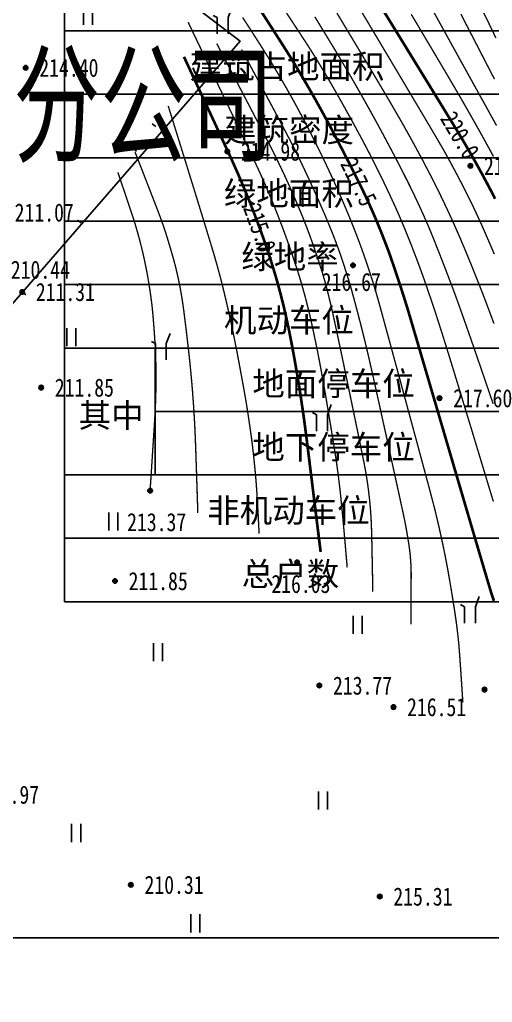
# Model space of a CAD drawing. Extents: x 36524600 to 36525730, y 2746759 to 2747713.
# Drawn here: x 36525066.5 to 36525092.6, y 2747242.1 to 2747296.3 of the extents above; entities that cross this region are included whole.
import ezdxf
from ezdxf.enums import TextEntityAlignment as Align

# ---------------------------------------------------------------- set-up
doc = ezdxf.new("R2010")
doc.units = 0
doc.header["$LTSCALE"] = 1000
doc.header["$MEASUREMENT"] = 0
for name, color, linetype in [('DGX', 251, 'Continuous'), ('DMTZ', 3, 'Continuous'), ('GCD', 252, 'Continuous'), ('JMD', 6, 'Continuous'), ('PP-DX-PT', 251, 'Continuous'), ('PUB_TAB', 7, 'Continuous'), ('ZBTZ', 3, 'Continuous')]:
    doc.layers.add(name, color=color, linetype=linetype)
doc.styles.add('HZ', font='rs.shx', dxfattribs={"width": 0.8, "bigfont": 'hztxt.shx'})
doc.styles.add('正等线体', font='宋体.shx', dxfattribs={"bigfont": '@@gbcbig.shx'})
doc.styles.add('黑体', font='simhei.ttf')
doc.linetypes.add('10421', pattern='A,2,[150,AAA.SHX,S=0.5,R=0,X=0,Y=0.5],1e-11', length=2)
doc.linetypes.add('10422', pattern='A,0.75,[150,AAA.SHX,S=0.5,R=0,X=0,Y=0.5],1.5,[177,AAA.SHX,S=1,R=0,X=0,Y=0.4],0.75', length=3)
doc.linetypes.add('444', pattern='A,4.5,[145,AAA.SHX,S=1,R=0,X=0,Y=1],4.5,-0.5,[146,AAA.SHX,S=1,R=0,X=0,Y=0],-0.5', length=10)

# ---------------------------------------------------------------- blocks, each defined once
blk = doc.blocks.new('gc121')
at = {"color": 253}
for p, q in [((-0.5, -1), (-0.5, 1)), ((0.5, -1), (0.5, 1))]:
    blk.add_line(p, q, dxfattribs=at)
blk = doc.blocks.new('gc200')
h = blk.add_hatch(color=256)
edge = h.paths.add_edge_path()
edge.add_arc((0, 0), 0.25, 0, 360)
blk.add_circle((0, 0), 0.25)
blk = doc.blocks.new('gc246')
at = {"flags": 128}
for points in [[(1.22, 3.35), (0.81, 2.22), (0.81, 0.42)], [(-0.39, 0.42), (-0.39, 2.22), (-0.83, 2.47)]]:
    blk.add_lwpolyline(points, dxfattribs=at)
blk = doc.blocks.new('dxt')
at = {"color": 253, "elevation": 205.975}
blk.add_lwpolyline([(36524871.752, 2747471.477), (36525147.251, 2747471.477), (36525147.251, 2747245.683), (36524871.752, 2747245.683)], close=True, dxfattribs=at)
at = {"color": 253, "linetype": 'Continuous', "flags": 128}
blk.add_lwpolyline([(36525002.018, 2747307.949), (36525033.24, 2747329.792), (36525078.693, 2747295.155), (36525042.419, 2747253.343), (36525001.509, 2747284.853), (36525002.018, 2747307.949)], close=True, dxfattribs=at)
at = {"layer": 'DGX', "color": 253, "linetype": 'Continuous', "flags": 128}
for points, const_width in [([(36525090.986, 2747258.673), (36525090.942, 2747259.337), (36525090.903, 2747259.928), (36525090.868, 2747260.446), (36525090.837, 2747260.891), (36525090.811, 2747261.263), (36525090.788, 2747261.562), (36525090.77, 2747261.788), (36525090.757, 2747261.941), (36525090.745, 2747262.057), (36525090.733, 2747262.174), (36525090.72, 2747262.29), (36525090.707, 2747262.406), (36525090.694, 2747262.522), (36525090.68, 2747262.639), (36525090.666, 2747262.755), (36525090.652, 2747262.871), (36525090.636, 2747262.993), (36525090.618, 2747263.129), (36525090.597, 2747263.278), (36525090.573, 2747263.439), (36525090.547, 2747263.614), (36525090.519, 2747263.802), (36525090.488, 2747264.002), (36525090.454, 2747264.216), (36525090.419, 2747264.433), (36525090.385, 2747264.644), (36525090.352, 2747264.847), (36525090.319, 2747265.044), (36525090.287, 2747265.235), (36525090.256, 2747265.419), (36525090.225, 2747265.596), (36525090.195, 2747265.767), (36525090.165, 2747265.934), (36525090.134, 2747266.101), (36525090.103, 2747266.268), (36525090.072, 2747266.435), (36525090.039, 2747266.602), (36525090.007, 2747266.769), (36525089.973, 2747266.936), (36525089.94, 2747267.102), (36525089.905, 2747267.269), (36525089.871, 2747267.435), (36525089.835, 2747267.601), (36525089.799, 2747267.767), (36525089.763, 2747267.933), (36525089.726, 2747268.099), (36525089.689, 2747268.265), (36525089.651, 2747268.431), (36525089.612, 2747268.596), (36525089.573, 2747268.762), (36525089.534, 2747268.927), (36525089.494, 2747269.092), (36525089.453, 2747269.257), (36525089.412, 2747269.422), (36525089.37, 2747269.587), (36525089.328, 2747269.751), (36525089.267, 2747269.984), (36525089.17, 2747270.352), (36525089.035, 2747270.855), (36525088.863, 2747271.493), (36525088.654, 2747272.267), (36525088.409, 2747273.177), (36525088.126, 2747274.222), (36525087.807, 2747275.402), (36525087.487, 2747276.582), (36525087.203, 2747277.626), (36525086.957, 2747278.533), (36525086.746, 2747279.305), (36525086.573, 2747279.941), (36525086.436, 2747280.44), (36525086.335, 2747280.803), (36525086.271, 2747281.031), (36525086.225, 2747281.19), (36525086.178, 2747281.349), (36525086.13, 2747281.507), (36525086.082, 2747281.666), (36525086.034, 2747281.824), (36525085.984, 2747281.982), (36525085.935, 2747282.14), (36525085.884, 2747282.298), (36525085.833, 2747282.456), (36525085.781, 2747282.613), (36525085.729, 2747282.77), (36525085.676, 2747282.927), (36525085.622, 2747283.084), (36525085.568, 2747283.24), (36525085.513, 2747283.397), (36525085.457, 2747283.553), (36525085.401, 2747283.709), (36525085.344, 2747283.864), (36525085.287, 2747284.02), (36525085.229, 2747284.175), (36525085.17, 2747284.33), (36525085.111, 2747284.484), (36525085.051, 2747284.639), (36525084.991, 2747284.793), (36525084.93, 2747284.947), (36525084.868, 2747285.101), (36525084.806, 2747285.255), (36525084.744, 2747285.408), (36525084.681, 2747285.561), (36525084.617, 2747285.715), (36525084.553, 2747285.867), (36525084.489, 2747286.02), (36525084.423, 2747286.173), (36525084.358, 2747286.325), (36525084.292, 2747286.477), (36525084.226, 2747286.629), (36525084.159, 2747286.781), (36525084.092, 2747286.933), (36525084.025, 2747287.084), (36525083.957, 2747287.235), (36525083.889, 2747287.386), (36525083.82, 2747287.537), (36525083.751, 2747287.688), (36525083.682, 2747287.839), (36525083.612, 2747287.989), (36525083.542, 2747288.139), (36525083.471, 2747288.289), (36525083.4, 2747288.439), (36525083.329, 2747288.589), (36525083.257, 2747288.738), (36525083.185, 2747288.887), (36525083.112, 2747289.037), (36525083.039, 2747289.185), (36525082.966, 2747289.334), (36525082.892, 2747289.483), (36525082.818, 2747289.631), (36525082.743, 2747289.78), (36525082.666, 2747289.93), (36525082.589, 2747290.083), (36525082.51, 2747290.236), (36525082.43, 2747290.392), (36525082.348, 2747290.549), (36525082.266, 2747290.707), (36525082.181, 2747290.867), (36525082.097, 2747291.027), (36525082.015, 2747291.182), (36525081.933, 2747291.335), (36525081.853, 2747291.484), (36525081.774, 2747291.629), (36525081.697, 2747291.771), (36525081.621, 2747291.91), (36525081.546, 2747292.045), (36525081.471, 2747292.178), (36525081.396, 2747292.311), (36525081.321, 2747292.444), (36525081.246, 2747292.577), (36525081.17, 2747292.709), (36525081.094, 2747292.842), (36525081.017, 2747292.974), (36525080.94, 2747293.106), (36525080.863, 2747293.237), (36525080.786, 2747293.369), (36525080.708, 2747293.5), (36525080.629, 2747293.631), (36525080.551, 2747293.762), (36525080.472, 2747293.893), (36525080.392, 2747294.023), (36525080.312, 2747294.153), (36525080.227, 2747294.291), (36525080.131, 2747294.445), (36525080.025, 2747294.615), (36525079.907, 2747294.8), (36525079.779, 2747295.002), (36525079.641, 2747295.219), (36525079.491, 2747295.452), (36525079.331, 2747295.701), (36525079.166, 2747295.958), (36525078.999, 2747296.214), (36525078.832, 2747296.47)], 0.075), ([(36525079.721, 2747297.017), (36525080.146, 2747296.358), (36525080.502, 2747295.803), (36525080.79, 2747295.355), (36525081.008, 2747295.013), (36525081.158, 2747294.776), (36525081.274, 2747294.592), (36525081.389, 2747294.408), (36525081.503, 2747294.223), (36525081.616, 2747294.038), (36525081.729, 2747293.852), (36525081.842, 2747293.667), (36525081.953, 2747293.48), (36525082.065, 2747293.294), (36525082.175, 2747293.107), (36525082.285, 2747292.92), (36525082.395, 2747292.732), (36525082.504, 2747292.544), (36525082.612, 2747292.356), (36525082.72, 2747292.168), (36525082.827, 2747291.979), (36525082.933, 2747291.789), (36525083.039, 2747291.6), (36525083.144, 2747291.41), (36525083.249, 2747291.22), (36525083.353, 2747291.029), (36525083.457, 2747290.838), (36525083.559, 2747290.647), (36525083.662, 2747290.455), (36525083.763, 2747290.264), (36525083.866, 2747290.069), (36525083.971, 2747289.869), (36525084.077, 2747289.665), (36525084.186, 2747289.455), (36525084.298, 2747289.241), (36525084.411, 2747289.021), (36525084.526, 2747288.796), (36525084.644, 2747288.567), (36525084.76, 2747288.339), (36525084.871, 2747288.121), (36525084.977, 2747287.913), (36525085.077, 2747287.714), (36525085.172, 2747287.524), (36525085.261, 2747287.344), (36525085.345, 2747287.174), (36525085.424, 2747287.013), (36525085.499, 2747286.857), (36525085.574, 2747286.7), (36525085.648, 2747286.543), (36525085.722, 2747286.385), (36525085.794, 2747286.227), (36525085.866, 2747286.069), (36525085.937, 2747285.91), (36525086.007, 2747285.751), (36525086.076, 2747285.592), (36525086.145, 2747285.432), (36525086.212, 2747285.272), (36525086.279, 2747285.112), (36525086.346, 2747284.951), (36525086.411, 2747284.79), (36525086.476, 2747284.629), (36525086.54, 2747284.468), (36525086.602, 2747284.311), (36525086.659, 2747284.164), (36525086.712, 2747284.027), (36525086.761, 2747283.901), (36525086.805, 2747283.784), (36525086.845, 2747283.677), (36525086.881, 2747283.581), (36525086.913, 2747283.494), (36525086.945, 2747283.405), (36525086.982, 2747283.302), (36525087.023, 2747283.184), (36525087.068, 2747283.052), (36525087.118, 2747282.905), (36525087.173, 2747282.744), (36525087.232, 2747282.569), (36525087.296, 2747282.379), (36525087.359, 2747282.188), (36525087.419, 2747282.011), (36525087.473, 2747281.846), (36525087.523, 2747281.694), (36525087.569, 2747281.555), (36525087.61, 2747281.429), (36525087.647, 2747281.316), (36525087.679, 2747281.216), (36525087.708, 2747281.122), (36525087.738, 2747281.029), (36525087.768, 2747280.935), (36525087.797, 2747280.841), (36525087.826, 2747280.748), (36525087.855, 2747280.654), (36525087.885, 2747280.56), (36525087.914, 2747280.466), (36525087.975, 2747280.262), (36525088.1, 2747279.839), (36525088.29, 2747279.195), (36525088.544, 2747278.332), (36525088.862, 2747277.25), (36525089.245, 2747275.947), (36525089.692, 2747274.425), (36525090.203, 2747272.683), (36525090.716, 2747270.937), (36525091.166, 2747269.406), (36525091.553, 2747268.088), (36525091.879, 2747266.984), (36525092.142, 2747266.093), (36525092.343, 2747265.416), (36525092.482, 2747264.952), (36525092.558, 2747264.702), (36525092.604, 2747264.559), (36525092.65, 2747264.417), (36525092.697, 2747264.274)], 0.15), ([(36525081.254, 2747296.719), (36525081.562, 2747296.252), (36525081.836, 2747295.836), (36525082.076, 2747295.469), (36525082.283, 2747295.152), (36525082.456, 2747294.885), (36525082.595, 2747294.668), (36525082.701, 2747294.5), (36525082.789, 2747294.358), (36525082.877, 2747294.215), (36525082.965, 2747294.072), (36525083.053, 2747293.929), (36525083.14, 2747293.786), (36525083.227, 2747293.642), (36525083.313, 2747293.498), (36525083.399, 2747293.354), (36525083.488, 2747293.204), (36525083.583, 2747293.041), (36525083.685, 2747292.865), (36525083.794, 2747292.677), (36525083.909, 2747292.477), (36525084.03, 2747292.264), (36525084.158, 2747292.038), (36525084.292, 2747291.8), (36525084.427, 2747291.559), (36525084.559, 2747291.323), (36525084.686, 2747291.094), (36525084.81, 2747290.87), (36525084.93, 2747290.653), (36525085.045, 2747290.442), (36525085.157, 2747290.236), (36525085.264, 2747290.037), (36525085.37, 2747289.841), (36525085.475, 2747289.644), (36525085.579, 2747289.446), (36525085.682, 2747289.249), (36525085.786, 2747289.051), (36525085.888, 2747288.852), (36525085.99, 2747288.654), (36525086.091, 2747288.455), (36525086.192, 2747288.255), (36525086.292, 2747288.055), (36525086.39, 2747287.855), (36525086.489, 2747287.655), (36525086.586, 2747287.455), (36525086.682, 2747287.254), (36525086.778, 2747287.053), (36525086.873, 2747286.852), (36525086.964, 2747286.656), (36525087.049, 2747286.474), (36525087.127, 2747286.303), (36525087.2, 2747286.145), (36525087.266, 2747286), (36525087.326, 2747285.867), (36525087.38, 2747285.746), (36525087.427, 2747285.638), (36525087.471, 2747285.536), (36525087.515, 2747285.434), (36525087.559, 2747285.332), (36525087.603, 2747285.229), (36525087.646, 2747285.127), (36525087.689, 2747285.024), (36525087.732, 2747284.922), (36525087.774, 2747284.819), (36525087.817, 2747284.716), (36525087.859, 2747284.613), (36525087.901, 2747284.51), (36525087.942, 2747284.407), (36525087.984, 2747284.304), (36525088.025, 2747284.2), (36525088.066, 2747284.097), (36525088.107, 2747283.994), (36525088.148, 2747283.89), (36525088.188, 2747283.787), (36525088.228, 2747283.683), (36525088.269, 2747283.579), (36525088.309, 2747283.475), (36525088.348, 2747283.371), (36525088.388, 2747283.267), (36525088.427, 2747283.163), (36525088.467, 2747283.059), (36525088.506, 2747282.955), (36525088.544, 2747282.851), (36525088.583, 2747282.747), (36525088.622, 2747282.642), (36525088.66, 2747282.538), (36525088.698, 2747282.433), (36525088.736, 2747282.329), (36525088.776, 2747282.217), (36525088.822, 2747282.09), (36525088.872, 2747281.947), (36525088.927, 2747281.79), (36525088.986, 2747281.617), (36525089.051, 2747281.43), (36525089.12, 2747281.227), (36525089.195, 2747281.009), (36525089.273, 2747280.777), (36525089.355, 2747280.532), (36525089.441, 2747280.273), (36525089.53, 2747280.001), (36525089.623, 2747279.715), (36525089.719, 2747279.415), (36525089.819, 2747279.103), (36525089.922, 2747278.776), (36525090.043, 2747278.39), (36525090.196, 2747277.898), (36525090.38, 2747277.299), (36525090.596, 2747276.594), (36525090.843, 2747275.783), (36525091.122, 2747274.865), (36525091.433, 2747273.842), (36525091.775, 2747272.712), (36525092.113, 2747271.594), (36525092.411, 2747270.609), (36525092.67, 2747269.756)], 0.075), ([(36525082.819, 2747296.503), (36525083.169, 2747295.93), (36525083.467, 2747295.441), (36525083.713, 2747295.037), (36525083.907, 2747294.716), (36525084.05, 2747294.479), (36525084.166, 2747294.285), (36525084.282, 2747294.09), (36525084.398, 2747293.895), (36525084.513, 2747293.7), (36525084.628, 2747293.504), (36525084.742, 2747293.309), (36525084.856, 2747293.112), (36525084.97, 2747292.916), (36525085.083, 2747292.72), (36525085.196, 2747292.523), (36525085.308, 2747292.326), (36525085.42, 2747292.129), (36525085.531, 2747291.931), (36525085.642, 2747291.734), (36525085.753, 2747291.536), (36525085.863, 2747291.338), (36525085.973, 2747291.139), (36525086.082, 2747290.94), (36525086.191, 2747290.742), (36525086.3, 2747290.543), (36525086.408, 2747290.343), (36525086.515, 2747290.144), (36525086.623, 2747289.944), (36525086.729, 2747289.744), (36525086.832, 2747289.55), (36525086.928, 2747289.371), (36525087.016, 2747289.204), (36525087.097, 2747289.051), (36525087.171, 2747288.912), (36525087.237, 2747288.786), (36525087.296, 2747288.674), (36525087.348, 2747288.575), (36525087.398, 2747288.479), (36525087.452, 2747288.374), (36525087.509, 2747288.262), (36525087.571, 2747288.142), (36525087.636, 2747288.014), (36525087.705, 2747287.878), (36525087.778, 2747287.734), (36525087.854, 2747287.582), (36525087.933, 2747287.426), (36525088.01, 2747287.27), (36525088.088, 2747287.113), (36525088.164, 2747286.956), (36525088.24, 2747286.799), (36525088.316, 2747286.641), (36525088.39, 2747286.483), (36525088.465, 2747286.325), (36525088.539, 2747286.167), (36525088.612, 2747286.008), (36525088.684, 2747285.849), (36525088.756, 2747285.69), (36525088.828, 2747285.531), (36525088.899, 2747285.371), (36525088.969, 2747285.211), (36525089.039, 2747285.051), (36525089.112, 2747284.881), (36525089.192, 2747284.689), (36525089.279, 2747284.477), (36525089.374, 2747284.245), (36525089.475, 2747283.991), (36525089.584, 2747283.717), (36525089.7, 2747283.422), (36525089.823, 2747283.107), (36525089.945, 2747282.791), (36525090.059, 2747282.496), (36525090.165, 2747282.22), (36525090.262, 2747281.965), (36525090.352, 2747281.73), (36525090.433, 2747281.516), (36525090.505, 2747281.321), (36525090.57, 2747281.147), (36525090.633, 2747280.972), (36525090.704, 2747280.777), (36525090.782, 2747280.561), (36525090.866, 2747280.324), (36525090.958, 2747280.067), (36525091.056, 2747279.789), (36525091.161, 2747279.49), (36525091.274, 2747279.17), (36525091.409, 2747278.784), (36525091.582, 2747278.283), (36525091.794, 2747277.669), (36525092.044, 2747276.942), (36525092.332, 2747276.1), (36525092.659, 2747275.146)], 0.075), ([(36525092.702, 2747279.577), (36525092.59, 2747279.88), (36525092.485, 2747280.162), (36525092.387, 2747280.423), (36525092.297, 2747280.663), (36525092.214, 2747280.882), (36525092.139, 2747281.08), (36525092.071, 2747281.256), (36525092.005, 2747281.424), (36525091.939, 2747281.593), (36525091.871, 2747281.765), (36525091.803, 2747281.938), (36525091.733, 2747282.114), (36525091.662, 2747282.292), (36525091.59, 2747282.472), (36525091.516, 2747282.654), (36525091.443, 2747282.836), (36525091.37, 2747283.014), (36525091.299, 2747283.188), (36525091.229, 2747283.359), (36525091.159, 2747283.527), (36525091.091, 2747283.691), (36525091.024, 2747283.851), (36525090.957, 2747284.008), (36525090.891, 2747284.163), (36525090.825, 2747284.318), (36525090.758, 2747284.473), (36525090.69, 2747284.627), (36525090.622, 2747284.782), (36525090.554, 2747284.936), (36525090.485, 2747285.09), (36525090.416, 2747285.243), (36525090.346, 2747285.397), (36525090.276, 2747285.55), (36525090.205, 2747285.703), (36525090.134, 2747285.856), (36525090.063, 2747286.009), (36525089.99, 2747286.161), (36525089.918, 2747286.313), (36525089.845, 2747286.465), (36525089.772, 2747286.617), (36525089.698, 2747286.768), (36525089.623, 2747286.92), (36525089.548, 2747287.071), (36525089.473, 2747287.221), (36525089.397, 2747287.372), (36525089.321, 2747287.522), (36525089.245, 2747287.673), (36525089.168, 2747287.823), (36525089.09, 2747287.972), (36525089.013, 2747288.122), (36525088.934, 2747288.271), (36525088.856, 2747288.421), (36525088.777, 2747288.57), (36525088.698, 2747288.719), (36525088.618, 2747288.867), (36525088.538, 2747289.016), (36525088.458, 2747289.164), (36525088.378, 2747289.313), (36525088.297, 2747289.461), (36525088.216, 2747289.609), (36525088.135, 2747289.756), (36525088.054, 2747289.904), (36525087.972, 2747290.052), (36525087.885, 2747290.208), (36525087.786, 2747290.383), (36525087.677, 2747290.575), (36525087.557, 2747290.786), (36525087.425, 2747291.014), (36525087.283, 2747291.261), (36525087.13, 2747291.525), (36525086.965, 2747291.807), (36525086.778, 2747292.128), (36525086.555, 2747292.506), (36525086.296, 2747292.942), (36525086.002, 2747293.437), (36525085.672, 2747293.989), (36525085.306, 2747294.599), (36525084.905, 2747295.267), (36525084.469, 2747295.993), (36525084.034, 2747296.716)], 0.075), ([(36525085.083, 2747297.312), (36525085.933, 2747295.886), (36525086.787, 2747294.455), (36525087.54, 2747293.189), (36525088.194, 2747292.089), (36525088.748, 2747291.156), (36525089.202, 2747290.389), (36525089.556, 2747289.788), (36525089.81, 2747289.353), (36525089.964, 2747289.084), (36525090.067, 2747288.898), (36525090.17, 2747288.711), (36525090.273, 2747288.524), (36525090.374, 2747288.337), (36525090.475, 2747288.149), (36525090.575, 2747287.961), (36525090.675, 2747287.773), (36525090.774, 2747287.584), (36525090.869, 2747287.401), (36525090.958, 2747287.23), (36525091.04, 2747287.07), (36525091.116, 2747286.922), (36525091.185, 2747286.785), (36525091.248, 2747286.66), (36525091.304, 2747286.547), (36525091.354, 2747286.446), (36525091.401, 2747286.35), (36525091.447, 2747286.254), (36525091.494, 2747286.158), (36525091.54, 2747286.062), (36525091.586, 2747285.966), (36525091.631, 2747285.87), (36525091.676, 2747285.773), (36525091.722, 2747285.677), (36525091.767, 2747285.58), (36525091.811, 2747285.483), (36525091.856, 2747285.387), (36525091.9, 2747285.29), (36525091.944, 2747285.193), (36525091.988, 2747285.096), (36525092.032, 2747284.999), (36525092.075, 2747284.901), (36525092.122, 2747284.796), (36525092.175, 2747284.676), (36525092.234, 2747284.539), (36525092.3, 2747284.388), (36525092.373, 2747284.221), (36525092.452, 2747284.038), (36525092.537, 2747283.84), (36525092.629, 2747283.626), (36525092.722, 2747283.41)], 0.075), ([(36525086.517, 2747296.989), (36525086.972, 2747296.246), (36525087.49, 2747295.405), (36525088.068, 2747294.464), (36525088.646, 2747293.525), (36525089.161, 2747292.686), (36525089.613, 2747291.949), (36525090.003, 2747291.313), (36525090.33, 2747290.778), (36525090.594, 2747290.345), (36525090.796, 2747290.012), (36525090.935, 2747289.781), (36525091.042, 2747289.599), (36525091.149, 2747289.418), (36525091.255, 2747289.236), (36525091.361, 2747289.054), (36525091.465, 2747288.871), (36525091.569, 2747288.688), (36525091.673, 2747288.505), (36525091.776, 2747288.321), (36525091.878, 2747288.137), (36525091.979, 2747287.952), (36525092.08, 2747287.768), (36525092.18, 2747287.582), (36525092.28, 2747287.397), (36525092.378, 2747287.211), (36525092.477, 2747287.024), (36525092.574, 2747286.838), (36525092.671, 2747286.651), (36525092.767, 2747286.463)], 0.15), ([(36525088.137, 2747296.646), (36525088.503, 2747296.031), (36525088.874, 2747295.406), (36525089.217, 2747294.829), (36525089.53, 2747294.301), (36525089.814, 2747293.821), (36525090.069, 2747293.388), (36525090.296, 2747293.004), (36525090.493, 2747292.669), (36525090.661, 2747292.381), (36525090.814, 2747292.117), (36525090.967, 2747291.853), (36525091.119, 2747291.589), (36525091.271, 2747291.324), (36525091.422, 2747291.059), (36525091.572, 2747290.793), (36525091.722, 2747290.527), (36525091.871, 2747290.261), (36525092.014, 2747290.003), (36525092.149, 2747289.761), (36525092.273, 2747289.536), (36525092.388, 2747289.327), (36525092.494, 2747289.135), (36525092.589, 2747288.959), (36525092.675, 2747288.8)], 0.075), ([(36525089.38, 2747296.77), (36525089.743, 2747296.112), (36525090.159, 2747295.359), (36525090.626, 2747294.513), (36525091.147, 2747293.572), (36525091.663, 2747292.64), (36525092.118, 2747291.818), (36525092.512, 2747291.106), (36525092.845, 2747290.503)], 0.075), ([(36525090.88, 2747296.65), (36525091.386, 2747295.67), (36525091.892, 2747294.69), (36525092.34, 2747293.821), (36525092.731, 2747293.065)], 0.075), ([(36525092.811, 2747295.337), (36525092.456, 2747296.072), (36525092.068, 2747296.872)], 0.075), ([(36525075.828, 2747296.204), (36525076.661, 2747294.464), (36525077.391, 2747292.936), (36525078.02, 2747291.621), (36525078.546, 2747290.519), (36525078.971, 2747289.629), (36525079.293, 2747288.952), (36525079.514, 2747288.487), (36525079.632, 2747288.235), (36525079.7, 2747288.089), (36525079.766, 2747287.943), (36525079.833, 2747287.796), (36525079.898, 2747287.65), (36525079.964, 2747287.503), (36525080.028, 2747287.356), (36525080.093, 2747287.208), (36525080.157, 2747287.061), (36525080.22, 2747286.913), (36525080.283, 2747286.765), (36525080.345, 2747286.617), (36525080.407, 2747286.468), (36525080.468, 2747286.32), (36525080.529, 2747286.171), (36525080.59, 2747286.022), (36525080.649, 2747285.873), (36525080.709, 2747285.724), (36525080.768, 2747285.574), (36525080.826, 2747285.424), (36525080.884, 2747285.274), (36525080.941, 2747285.124), (36525080.998, 2747284.974), (36525081.055, 2747284.823), (36525081.111, 2747284.673), (36525081.167, 2747284.52), (36525081.223, 2747284.364), (36525081.281, 2747284.204), (36525081.339, 2747284.04), (36525081.398, 2747283.873), (36525081.458, 2747283.702), (36525081.519, 2747283.528), (36525081.58, 2747283.349), (36525081.64, 2747283.173), (36525081.697, 2747283.003), (36525081.751, 2747282.84), (36525081.803, 2747282.684), (36525081.851, 2747282.535), (36525081.896, 2747282.392), (36525081.939, 2747282.256), (36525081.978, 2747282.127), (36525082.016, 2747282.001), (36525082.054, 2747281.876), (36525082.091, 2747281.75), (36525082.127, 2747281.624), (36525082.163, 2747281.497), (36525082.198, 2747281.371), (36525082.233, 2747281.245), (36525082.268, 2747281.118), (36525082.302, 2747280.991), (36525082.335, 2747280.864), (36525082.368, 2747280.737), (36525082.401, 2747280.61), (36525082.433, 2747280.483), (36525082.464, 2747280.356), (36525082.495, 2747280.228), (36525082.526, 2747280.1), (36525082.558, 2747279.965), (36525082.592, 2747279.813), (36525082.63, 2747279.644), (36525082.67, 2747279.46), (36525082.713, 2747279.259), (36525082.759, 2747279.043), (36525082.808, 2747278.81), (36525082.86, 2747278.56), (36525082.913, 2747278.303), (36525082.965, 2747278.046), (36525083.016, 2747277.788), (36525083.066, 2747277.53), (36525083.115, 2747277.272), (36525083.163, 2747277.014), (36525083.21, 2747276.755), (36525083.257, 2747276.497), (36525083.304, 2747276.232), (36525083.352, 2747275.955), (36525083.402, 2747275.666), (36525083.453, 2747275.364), (36525083.506, 2747275.051), (36525083.561, 2747274.725), (36525083.617, 2747274.387), (36525083.674, 2747274.037), (36525083.73, 2747273.695), (36525083.781, 2747273.383), (36525083.827, 2747273.099), (36525083.868, 2747272.844), (36525083.904, 2747272.618), (36525083.936, 2747272.421), (36525083.962, 2747272.252), (36525083.984, 2747272.113), (36525084.004, 2747271.981), (36525084.025, 2747271.832), (36525084.048, 2747271.668), (36525084.072, 2747271.488), (36525084.097, 2747271.293), (36525084.125, 2747271.081), (36525084.153, 2747270.854), (36525084.183, 2747270.612), (36525084.216, 2747270.322), (36525084.255, 2747269.955), (36525084.3, 2747269.51), (36525084.35, 2747268.987), (36525084.405, 2747268.387), (36525084.466, 2747267.708), (36525084.532, 2747266.952), (36525084.603, 2747266.118)], 0.075), ([(36525077.408, 2747295.026), (36525078.071, 2747293.757), (36525078.652, 2747292.645), (36525079.152, 2747291.688), (36525079.57, 2747290.888), (36525079.906, 2747290.244), (36525080.161, 2747289.755), (36525080.334, 2747289.423), (36525080.425, 2747289.247), (36525080.478, 2747289.142), (36525080.536, 2747289.025), (36525080.6, 2747288.896), (36525080.67, 2747288.753), (36525080.745, 2747288.598), (36525080.825, 2747288.431), (36525080.912, 2747288.251), (36525081.004, 2747288.058), (36525081.098, 2747287.858), (36525081.191, 2747287.659), (36525081.283, 2747287.458), (36525081.374, 2747287.258), (36525081.464, 2747287.057), (36525081.554, 2747286.855), (36525081.642, 2747286.653), (36525081.729, 2747286.45), (36525081.813, 2747286.254), (36525081.891, 2747286.07), (36525081.964, 2747285.898), (36525082.03, 2747285.739), (36525082.091, 2747285.593), (36525082.145, 2747285.459), (36525082.194, 2747285.338), (36525082.237, 2747285.229), (36525082.277, 2747285.127), (36525082.317, 2747285.024), (36525082.357, 2747284.922), (36525082.396, 2747284.819), (36525082.435, 2747284.716), (36525082.473, 2747284.613), (36525082.512, 2747284.51), (36525082.55, 2747284.407), (36525082.587, 2747284.304), (36525082.625, 2747284.2), (36525082.662, 2747284.097), (36525082.699, 2747283.993), (36525082.736, 2747283.89), (36525082.772, 2747283.786), (36525082.808, 2747283.682), (36525082.844, 2747283.578), (36525082.88, 2747283.474), (36525082.915, 2747283.37), (36525082.95, 2747283.266), (36525082.985, 2747283.161), (36525083.019, 2747283.057), (36525083.053, 2747282.952), (36525083.086, 2747282.848), (36525083.12, 2747282.743), (36525083.153, 2747282.638), (36525083.185, 2747282.533), (36525083.217, 2747282.428), (36525083.249, 2747282.323), (36525083.281, 2747282.217), (36525083.312, 2747282.112), (36525083.342, 2747282.007), (36525083.373, 2747281.901), (36525083.404, 2747281.788), (36525083.438, 2747281.662), (36525083.475, 2747281.523), (36525083.514, 2747281.37), (36525083.556, 2747281.203), (36525083.6, 2747281.023), (36525083.647, 2747280.83), (36525083.697, 2747280.623), (36525083.757, 2747280.363), (36525083.836, 2747280.011), (36525083.933, 2747279.566), (36525084.048, 2747279.03), (36525084.182, 2747278.401), (36525084.334, 2747277.68), (36525084.504, 2747276.867), (36525084.693, 2747275.961), (36525084.881, 2747275.061), (36525085.046, 2747274.263), (36525085.19, 2747273.568), (36525085.312, 2747272.975), (36525085.412, 2747272.485), (36525085.49, 2747272.098), (36525085.547, 2747271.813), (36525085.582, 2747271.631), (36525085.606, 2747271.5), (36525085.629, 2747271.369), (36525085.651, 2747271.238), (36525085.672, 2747271.107), (36525085.693, 2747270.975), (36525085.713, 2747270.843), (36525085.732, 2747270.712), (36525085.75, 2747270.58), (36525085.768, 2747270.448), (36525085.784, 2747270.316), (36525085.8, 2747270.184), (36525085.816, 2747270.052), (36525085.83, 2747269.919), (36525085.844, 2747269.787), (36525085.857, 2747269.655), (36525085.869, 2747269.522), (36525085.88, 2747269.39), (36525085.891, 2747269.257), (36525085.9, 2747269.124), (36525085.91, 2747268.991), (36525085.918, 2747268.859), (36525085.925, 2747268.726), (36525085.932, 2747268.593), (36525085.938, 2747268.46), (36525085.944, 2747268.286), (36525085.951, 2747268.031), (36525085.959, 2747267.694), (36525085.969, 2747267.276), (36525085.979, 2747266.776), (36525085.991, 2747266.195), (36525086.003, 2747265.532), (36525086.017, 2747264.788)], 0.075), ([(36525078.772, 2747294.7), (36525079.364, 2747293.604), (36525079.893, 2747292.621), (36525080.359, 2747291.751), (36525080.762, 2747290.995), (36525081.104, 2747290.352), (36525081.382, 2747289.822), (36525081.598, 2747289.406), (36525081.751, 2747289.103), (36525081.874, 2747288.853), (36525081.998, 2747288.597), (36525082.124, 2747288.335), (36525082.251, 2747288.066), (36525082.38, 2747287.791), (36525082.51, 2747287.51), (36525082.642, 2747287.222), (36525082.775, 2747286.928), (36525082.905, 2747286.639), (36525083.026, 2747286.368), (36525083.138, 2747286.113), (36525083.242, 2747285.876), (36525083.338, 2747285.656), (36525083.425, 2747285.452), (36525083.503, 2747285.266), (36525083.573, 2747285.097), (36525083.636, 2747284.942), (36525083.695, 2747284.796), (36525083.75, 2747284.66), (36525083.8, 2747284.535), (36525083.846, 2747284.419), (36525083.887, 2747284.313), (36525083.925, 2747284.217), (36525083.957, 2747284.131), (36525083.988, 2747284.05), (36525084.018, 2747283.968), (36525084.048, 2747283.887), (36525084.078, 2747283.806), (36525084.108, 2747283.724), (36525084.138, 2747283.643), (36525084.167, 2747283.561), (36525084.196, 2747283.48), (36525084.226, 2747283.393), (36525084.26, 2747283.295), (36525084.296, 2747283.188), (36525084.336, 2747283.069), (36525084.378, 2747282.941), (36525084.423, 2747282.802), (36525084.471, 2747282.652), (36525084.522, 2747282.492), (36525084.573, 2747282.332), (36525084.62, 2747282.182), (36525084.663, 2747282.043), (36525084.703, 2747281.913), (36525084.739, 2747281.794), (36525084.772, 2747281.685), (36525084.801, 2747281.586), (36525084.826, 2747281.498), (36525084.852, 2747281.406), (36525084.881, 2747281.298), (36525084.915, 2747281.173), (36525084.954, 2747281.032), (36525084.996, 2747280.874), (36525085.043, 2747280.7), (36525085.093, 2747280.51), (36525085.149, 2747280.303), (36525085.206, 2747280.085), (36525085.264, 2747279.862), (36525085.323, 2747279.634), (36525085.383, 2747279.4), (36525085.443, 2747279.162), (36525085.504, 2747278.918), (36525085.565, 2747278.669), (36525085.627, 2747278.415), (36525085.7, 2747278.111), (36525085.793, 2747277.711), (36525085.906, 2747277.216), (36525086.039, 2747276.626), (36525086.192, 2747275.941), (36525086.365, 2747275.16), (36525086.558, 2747274.284), (36525086.772, 2747273.313), (36525086.982, 2747272.355), (36525087.166, 2747271.516), (36525087.323, 2747270.798), (36525087.454, 2747270.201), (36525087.558, 2747269.723), (36525087.636, 2747269.366), (36525087.688, 2747269.13), (36525087.713, 2747269.013), (36525087.725, 2747268.957), (36525087.736, 2747268.901), (36525087.748, 2747268.844), (36525087.759, 2747268.788), (36525087.771, 2747268.732), (36525087.782, 2747268.675), (36525087.793, 2747268.619), (36525087.804, 2747268.563), (36525087.816, 2747268.503), (36525087.828, 2747268.436), (36525087.842, 2747268.362), (36525087.856, 2747268.28), (36525087.872, 2747268.192), (36525087.889, 2747268.096), (36525087.906, 2747267.994), (36525087.925, 2747267.884), (36525087.944, 2747267.774), (36525087.961, 2747267.672), (36525087.976, 2747267.576), (36525087.99, 2747267.487), (36525088.003, 2747267.406), (36525088.014, 2747267.331), (36525088.024, 2747267.264), (36525088.032, 2747267.204), (36525088.04, 2747267.147), (36525088.047, 2747267.09), (36525088.054, 2747267.033), (36525088.061, 2747266.976), (36525088.067, 2747266.919), (36525088.073, 2747266.862), (36525088.079, 2747266.805), (36525088.084, 2747266.748), (36525088.089, 2747266.691), (36525088.094, 2747266.634), (36525088.099, 2747266.576), (36525088.103, 2747266.519), (36525088.107, 2747266.462), (36525088.111, 2747266.405), (36525088.114, 2747266.348), (36525088.118, 2747266.29), (36525088.121, 2747266.233), (36525088.123, 2747266.176), (36525088.125, 2747266.119), (36525088.128, 2747266.061), (36525088.129, 2747266.004), (36525088.131, 2747265.947), (36525088.132, 2747265.889), (36525088.133, 2747265.832), (36525088.133, 2747265.737), (36525088.133, 2747265.568), (36525088.132, 2747265.324), (36525088.131, 2747265.005), (36525088.129, 2747264.611), (36525088.126, 2747264.143), (36525088.123, 2747263.6), (36525088.118, 2747262.983)], 0.075), ([(36525075.595, 2747294.3), (36525076.164, 2747293.076), (36525076.667, 2747291.995), (36525077.103, 2747291.057), (36525077.472, 2747290.261), (36525077.775, 2747289.607), (36525078.011, 2747289.096), (36525078.181, 2747288.728), (36525078.284, 2747288.502), (36525078.353, 2747288.348), (36525078.422, 2747288.193), (36525078.49, 2747288.038), (36525078.558, 2747287.883), (36525078.626, 2747287.727), (36525078.693, 2747287.571), (36525078.759, 2747287.416), (36525078.825, 2747287.26), (36525078.891, 2747287.103), (36525078.956, 2747286.947), (36525079.021, 2747286.79), (36525079.085, 2747286.633), (36525079.148, 2747286.476), (36525079.211, 2747286.319), (36525079.274, 2747286.162), (36525079.336, 2747286.004), (36525079.398, 2747285.846), (36525079.459, 2747285.688), (36525079.52, 2747285.53), (36525079.58, 2747285.372), (36525079.64, 2747285.213), (36525079.699, 2747285.054), (36525079.758, 2747284.895), (36525079.817, 2747284.736), (36525079.874, 2747284.577), (36525079.931, 2747284.417), (36525079.988, 2747284.258), (36525080.044, 2747284.098), (36525080.099, 2747283.938), (36525080.154, 2747283.778), (36525080.208, 2747283.617), (36525080.261, 2747283.456), (36525080.314, 2747283.296), (36525080.366, 2747283.135), (36525080.418, 2747282.973), (36525080.468, 2747282.812), (36525080.518, 2747282.65), (36525080.567, 2747282.488), (36525080.615, 2747282.326), (36525080.663, 2747282.163), (36525080.71, 2747282.001), (36525080.756, 2747281.838), (36525080.801, 2747281.675), (36525080.846, 2747281.511), (36525080.89, 2747281.348), (36525080.933, 2747281.184), (36525080.975, 2747281.02), (36525081.017, 2747280.856), (36525081.057, 2747280.692), (36525081.098, 2747280.527), (36525081.137, 2747280.363), (36525081.176, 2747280.198), (36525081.213, 2747280.033), (36525081.25, 2747279.868), (36525081.287, 2747279.702), (36525081.322, 2747279.537), (36525081.358, 2747279.37), (36525081.393, 2747279.2), (36525081.428, 2747279.026), (36525081.463, 2747278.85), (36525081.498, 2747278.67), (36525081.534, 2747278.487), (36525081.569, 2747278.302), (36525081.604, 2747278.113), (36525081.639, 2747277.923), (36525081.673, 2747277.736), (36525081.707, 2747277.55), (36525081.74, 2747277.366), (36525081.771, 2747277.184), (36525081.803, 2747277.004), (36525081.833, 2747276.826), (36525081.863, 2747276.65), (36525081.892, 2747276.475), (36525081.92, 2747276.3), (36525081.949, 2747276.124), (36525081.977, 2747275.949), (36525082.004, 2747275.773), (36525082.032, 2747275.598), (36525082.058, 2747275.422), (36525082.085, 2747275.247), (36525082.111, 2747275.071), (36525082.137, 2747274.895), (36525082.162, 2747274.72), (36525082.187, 2747274.544), (36525082.212, 2747274.368), (36525082.236, 2747274.192), (36525082.26, 2747274.016), (36525082.283, 2747273.84), (36525082.317, 2747273.579), (36525082.372, 2747273.147), (36525082.447, 2747272.545), (36525082.543, 2747271.772), (36525082.661, 2747270.829), (36525082.799, 2747269.715), (36525082.958, 2747268.431), (36525083.138, 2747266.977)], 0.15), ([(36525074.727, 2747291.587), (36525075.286, 2747289.786), (36525075.779, 2747288.196), (36525076.205, 2747286.818), (36525076.565, 2747285.65), (36525076.858, 2747284.694), (36525077.085, 2747283.948), (36525077.246, 2747283.414), (36525077.339, 2747283.092), (36525077.398, 2747282.881), (36525077.452, 2747282.684), (36525077.502, 2747282.501), (36525077.549, 2747282.331), (36525077.591, 2747282.174), (36525077.629, 2747282.031), (36525077.663, 2747281.902), (36525077.693, 2747281.786), (36525077.722, 2747281.669), (36525077.754, 2747281.539), (36525077.789, 2747281.396), (36525077.826, 2747281.238), (36525077.867, 2747281.067), (36525077.911, 2747280.881), (36525077.957, 2747280.682), (36525078.006, 2747280.469), (36525078.056, 2747280.25), (36525078.106, 2747280.03), (36525078.154, 2747279.809), (36525078.202, 2747279.589), (36525078.249, 2747279.369), (36525078.295, 2747279.148), (36525078.34, 2747278.927), (36525078.385, 2747278.706), (36525078.429, 2747278.484), (36525078.473, 2747278.259), (36525078.517, 2747278.032), (36525078.561, 2747277.803), (36525078.604, 2747277.572), (36525078.648, 2747277.339), (36525078.692, 2747277.103), (36525078.736, 2747276.865), (36525078.778, 2747276.635), (36525078.817, 2747276.421), (36525078.853, 2747276.224), (36525078.886, 2747276.044), (36525078.915, 2747275.881), (36525078.942, 2747275.734), (36525078.965, 2747275.604), (36525078.985, 2747275.491), (36525079.004, 2747275.38), (36525079.024, 2747275.256), (36525079.047, 2747275.118), (36525079.071, 2747274.967), (36525079.096, 2747274.804), (36525079.123, 2747274.626), (36525079.152, 2747274.436), (36525079.183, 2747274.233), (36525079.213, 2747274.027), (36525079.241, 2747273.831), (36525079.268, 2747273.644), (36525079.293, 2747273.466), (36525079.316, 2747273.296), (36525079.337, 2747273.136), (36525079.356, 2747272.986), (36525079.373, 2747272.844), (36525079.39, 2747272.704), (36525079.407, 2747272.559), (36525079.424, 2747272.408), (36525079.441, 2747272.253), (36525079.458, 2747272.092), (36525079.475, 2747271.925), (36525079.492, 2747271.754), (36525079.51, 2747271.577), (36525079.527, 2747271.398), (36525079.543, 2747271.218), (36525079.559, 2747271.039), (36525079.574, 2747270.859), (36525079.588, 2747270.679), (36525079.601, 2747270.499), (36525079.614, 2747270.32), (36525079.626, 2747270.14), (36525079.638, 2747269.949), (36525079.65, 2747269.735), (36525079.664, 2747269.499), (36525079.678, 2747269.24), (36525079.693, 2747268.958), (36525079.708, 2747268.654), (36525079.725, 2747268.328), (36525079.742, 2747267.979)], 0.075), ([(36525072.891, 2747289.058), (36525073.18, 2747288.316), (36525073.434, 2747287.661), (36525073.655, 2747287.094), (36525073.841, 2747286.614), (36525073.993, 2747286.221), (36525074.111, 2747285.916), (36525074.195, 2747285.698), (36525074.245, 2747285.567), (36525074.277, 2747285.479), (36525074.309, 2747285.392), (36525074.341, 2747285.304), (36525074.373, 2747285.217), (36525074.404, 2747285.129), (36525074.435, 2747285.041), (36525074.465, 2747284.953), (36525074.496, 2747284.865), (36525074.527, 2747284.771), (36525074.562, 2747284.666), (36525074.599, 2747284.549), (36525074.639, 2747284.421), (36525074.682, 2747284.282), (36525074.728, 2747284.132), (36525074.776, 2747283.97), (36525074.828, 2747283.797), (36525074.879, 2747283.624), (36525074.926, 2747283.462), (36525074.969, 2747283.311), (36525075.009, 2747283.17), (36525075.045, 2747283.041), (36525075.077, 2747282.923), (36525075.105, 2747282.816), (36525075.129, 2747282.72), (36525075.151, 2747282.63), (36525075.173, 2747282.539), (36525075.194, 2747282.449), (36525075.215, 2747282.358), (36525075.236, 2747282.267), (36525075.256, 2747282.176), (36525075.276, 2747282.085), (36525075.296, 2747281.994), (36525075.315, 2747281.903), (36525075.333, 2747281.812), (36525075.351, 2747281.72), (36525075.369, 2747281.629), (36525075.387, 2747281.538), (36525075.404, 2747281.446), (36525075.42, 2747281.354), (36525075.437, 2747281.263), (36525075.453, 2747281.171), (36525075.468, 2747281.079), (36525075.483, 2747280.987), (36525075.498, 2747280.895), (36525075.512, 2747280.803), (36525075.526, 2747280.711), (36525075.539, 2747280.619), (36525075.552, 2747280.527), (36525075.566, 2747280.428), (36525075.581, 2747280.318), (36525075.597, 2747280.196), (36525075.614, 2747280.061), (36525075.633, 2747279.914), (36525075.652, 2747279.756), (36525075.674, 2747279.585), (36525075.696, 2747279.402), (36525075.719, 2747279.213), (36525075.741, 2747279.025), (36525075.764, 2747278.837), (36525075.786, 2747278.648), (36525075.807, 2747278.461), (36525075.829, 2747278.273), (36525075.85, 2747278.085), (36525075.871, 2747277.898), (36525075.891, 2747277.711), (36525075.911, 2747277.524), (36525075.93, 2747277.336), (36525075.949, 2747277.149), (36525075.968, 2747276.962), (36525075.985, 2747276.774), (36525076.003, 2747276.587), (36525076.019, 2747276.399), (36525076.036, 2747276.212), (36525076.051, 2747276.024), (36525076.067, 2747275.836), (36525076.081, 2747275.649), (36525076.095, 2747275.461), (36525076.109, 2747275.273), (36525076.122, 2747275.085), (36525076.135, 2747274.897), (36525076.147, 2747274.709), (36525076.158, 2747274.521), (36525076.169, 2747274.333), (36525076.18, 2747274.145), (36525076.19, 2747273.957), (36525076.199, 2747273.769), (36525076.208, 2747273.581), (36525076.216, 2747273.393), (36525076.226, 2747273.162), (36525076.237, 2747272.844), (36525076.252, 2747272.44), (36525076.268, 2747271.95), (36525076.288, 2747271.373), (36525076.309, 2747270.71), (36525076.334, 2747269.96), (36525076.36, 2747269.125)], 0.075), ([(36525071.946, 2747287.927), (36525072.113, 2747287.435), (36525072.263, 2747286.994), (36525072.396, 2747286.602), (36525072.511, 2747286.261), (36525072.609, 2747285.969), (36525072.689, 2747285.728), (36525072.752, 2747285.538), (36525072.798, 2747285.397), (36525072.834, 2747285.282), (36525072.87, 2747285.166), (36525072.906, 2747285.05), (36525072.94, 2747284.934), (36525072.975, 2747284.818), (36525073.008, 2747284.701), (36525073.041, 2747284.585), (36525073.074, 2747284.468), (36525073.106, 2747284.351), (36525073.137, 2747284.234), (36525073.168, 2747284.117), (36525073.199, 2747284), (36525073.228, 2747283.882), (36525073.258, 2747283.765), (36525073.286, 2747283.647), (36525073.314, 2747283.529), (36525073.342, 2747283.411), (36525073.368, 2747283.293), (36525073.395, 2747283.175), (36525073.42, 2747283.056), (36525073.445, 2747282.938), (36525073.47, 2747282.819), (36525073.494, 2747282.7), (36525073.517, 2747282.582), (36525073.54, 2747282.463), (36525073.563, 2747282.343), (36525073.584, 2747282.224), (36525073.606, 2747282.105), (36525073.626, 2747281.985), (36525073.646, 2747281.866), (36525073.666, 2747281.746), (36525073.685, 2747281.627), (36525073.704, 2747281.507), (36525073.722, 2747281.387), (36525073.739, 2747281.267), (36525073.756, 2747281.147), (36525073.773, 2747281.027), (36525073.789, 2747280.907), (36525073.805, 2747280.786), (36525073.82, 2747280.666), (36525073.835, 2747280.538), (36525073.85, 2747280.395), (36525073.866, 2747280.237), (36525073.882, 2747280.063), (36525073.898, 2747279.875), (36525073.915, 2747279.671), (36525073.932, 2747279.452), (36525073.95, 2747279.218), (36525073.967, 2747278.982), (36525073.982, 2747278.76), (36525073.995, 2747278.55), (36525074.007, 2747278.354), (36525074.017, 2747278.17), (36525074.025, 2747277.999), (36525074.031, 2747277.841), (36525074.036, 2747277.696), (36525074.04, 2747277.559), (36525074.043, 2747277.422), (36525074.045, 2747277.287), (36525074.048, 2747277.154), (36525074.049, 2747277.022), (36525074.051, 2747276.891), (36525074.051, 2747276.762), (36525074.052, 2747276.634), (36525074.051, 2747276.507), (36525074.051, 2747276.38), (36525074.05, 2747276.253), (36525074.048, 2747276.126), (36525074.047, 2747275.999), (36525074.044, 2747275.872), (36525074.042, 2747275.745), (36525074.038, 2747275.618), (36525074.035, 2747275.491), (36525074.031, 2747275.364), (36525074.027, 2747275.237), (36525074.022, 2747275.11), (36525074.017, 2747274.983), (36525074.011, 2747274.856), (36525074.005, 2747274.73), (36525073.998, 2747274.603), (36525073.988, 2747274.425), (36525073.971, 2747274.147), (36525073.948, 2747273.768), (36525073.917, 2747273.287), (36525073.879, 2747272.706), (36525073.835, 2747272.024), (36525073.784, 2747271.241), (36525073.726, 2747270.356)], 0.075)]:
    blk.add_lwpolyline(points, dxfattribs=dict(at, const_width=const_width))
at = {"layer": 'DMTZ', "color": 253, "linetype": '10422', "const_width": 0.00000221, "elevation": 210.538, "flags": 128}
blk.add_lwpolyline([(36525066.67, 2747281.324), (36525059.173, 2747287.82), (36525053.817, 2747292.486), (36525043.908, 2747300.08), (36525036.808, 2747305.808), (36525036.152, 2747306.291), (36525036.39, 2747315.516), (36525042.241, 2747323.056)], dxfattribs=at)
at = {"layer": 'DMTZ', "color": 253, "linetype": '10421', "const_width": 0.00000222, "elevation": 219.93, "flags": 128}
blk.add_lwpolyline([(36525166.929, 2747300.516), (36525165.732, 2747299.357), (36525164.569, 2747297.87), (36525163.17, 2747295.475), (36525161.631, 2747290.223), (36525161.831, 2747287.489), (36525163.043, 2747285.319), (36525163.836, 2747283.725), (36525164.529, 2747283.065), (36525166.743, 2747282.514), (36525169.007, 2747282.529), (36525170.745, 2747283.342), (36525171.875, 2747283.828), (36525172.934, 2747283.796), (36525174.028, 2747283.468), (36525174.868, 2747282.99), (36525175.717, 2747282.253), (36525177.09, 2747281.714), (36525178.216, 2747281.632), (36525179.582, 2747281.763), (36525180.977, 2747281.417), (36525181.721, 2747281.195), (36525181.765, 2747281.173), (36525182.206, 2747280.939), (36525182.239, 2747280.919), (36525182.283, 2747280.892), (36525182.504, 2747280.688), (36525182.508, 2747280.68), (36525182.524, 2747280.636), (36525182.518, 2747280.28), (36525182.516, 2747280.266), (36525182.511, 2747280.215), (36525182.472, 2747279.718), (36525182.469, 2747279.677), (36525181.745, 2747278.332), (36525181.056, 2747277.051), (36525176.311, 2747268.536), (36525170.275, 2747258.444), (36525161.815, 2747246.735), (36525159.343, 2747243.972), (36525157.764, 2747242.725), (36525155.651, 2747242), (36525152.012, 2747242.096), (36525145.798, 2747242.514), (36525142.035, 2747241.584), (36525139.342, 2747240.791), (36525137.643, 2747240.272), (36525135.832, 2747240.113), (36525134.598, 2747240.353), (36525133.114, 2747240.326), (36525131.177, 2747239.764), (36525128.675, 2747238.048), (36525127.686, 2747237.033), (36525126.833, 2747235.521), (36525126.999, 2747234.24), (36525127.208, 2747232.466), (36525128.357, 2747229.626), (36525128.263, 2747229.235), (36525127.983, 2747228.937), (36525126.578, 2747229.079), (36525124.107, 2747229.635), (36525120.722, 2747230.167), (36525119.286, 2747230.367), (36525118.145, 2747230.928), (36525117.765, 2747231.961), (36525118.06, 2747232.897), (36525119.905, 2747237.439), (36525119.993, 2747238.831), (36525119.851, 2747240.076), (36525118.863, 2747241.173), (36525114.687, 2747244.466), (36525112.563, 2747245.632), (36525108.067, 2747247.011), (36525105.726, 2747247.893), (36525102.43, 2747249.805), (36525102.079, 2747250.314), (36525101.415, 2747251.458), (36525100.804, 2747252.955), (36525100.409, 2747253.889), (36525099.543, 2747254.906), (36525098.502, 2747255.802), (36525097.848, 2747256.032), (36525096.983, 2747256.302), (36525096.27, 2747256.329), (36525094.787, 2747256.267), (36525093.888, 2747256.26), (36525092.704, 2747256.683), (36525091.779, 2747257.336), (36525091.241, 2747258.129), (36525090.219, 2747260.309), (36525088.878, 2747262.056), (36525087.853, 2747263.306), (36525086.017, 2747264.788), (36525084.344, 2747266.27), (36525083.138, 2747266.977), (36525079.742, 2747267.979), (36525078.098, 2747268.483), (36525076.36, 2747269.125), (36525074.97, 2747269.554), (36525073.726, 2747270.356), (36525072.98, 2747271.35), (36525072.372, 2747272.848), (36525072.278, 2747274.354), (36525072.519, 2747277.055), (36525072.425, 2747279.839), (36525072.267, 2747282.41), (36525072.11, 2747283.746), (36525071.722, 2747285.011), (36525071.448, 2747285.878), (36525071.128, 2747286.67)], dxfattribs=at)
at = {"layer": 'DMTZ', "color": 253, "linetype": '10421', "flags": 128}
blk.add_lwpolyline([(36525102.039, 2747227.714, 0.00000221, 0.00000221, 0), (36525099.575, 2747228.419, 0.00000221, 0.00000221, 0), (36525097.583, 2747229.526, 0.00000221, 0.00000221, 0), (36525095.096, 2747230.971, 0.00000221, 0.00000221, 0), (36525089.248, 2747233.736, 0.00000222, 0.00000222, 0), (36525087.014, 2747235.831, 0.00000222, 0.00000222, 0), (36525085.427, 2747239.506, 0.00000221, 0.00000221, 0), (36525080.426, 2747243.266, 0.00000221, 0.00000221, 0), (36525077.172, 2747244.596, 0.00000221, 0.00000221, 0), (36525074.938, 2747244.246, 0.00000221, 0.00000221, 0), (36525072.482, 2747242.749, 0.00000221, 0.00000221, 0), (36525070.878, 2747239.721, 0.00000221, 0.00000221, 0), (36525069.063, 2747235.096, 0.00000221, 0.00000221, 0), (36525066.043, 2747236.512, 0.00000221, 0.00000221, 0), (36525061.27, 2747240.49, 0.00000221, 0.00000221, 0), (36525056.618, 2747245.018, 0.00000221, 0.00000221, 0), (36525049.162, 2747250.835, 0.00000221, 0.00000221, 0), (36525046.638, 2747253.107, 0.00000221, 0.00000221, 0), (36525043.942, 2747254.758, 0.00000221, 0.00000221, 0)], format="xyseb", dxfattribs=at)
at = {"layer": 'JMD', "color": 253, "linetype": 'Continuous'}
for p, q in [((36525074.037, 2747290.453, 216.886), (36525073.839, 2747290.606, 216.947)), ((36525072.981, 2747289.086, 218.347), (36525072.783, 2747289.239, 218.347)), ((36525069.924, 2747285.129, 223.285), (36525069.727, 2747285.282, 223.285)), ((36525066.868, 2747281.172, 212.497), (36525066.67, 2747281.324, 212.497))]:
    blk.add_line(p, q, dxfattribs=at)
at = {"layer": 'JMD', "color": 253, "linetype": '444', "elevation": 225.784, "flags": 128}
blk.add_lwpolyline([(36525075.918, 2747296.935, 0.00000223, 0.00000223, 0), (36525075.368, 2747292.447, 0.00000222, 0.00000222, 0), (36525073.938, 2747290.529, 0.00000222, 0.00000222, 0)], format="xyseb", dxfattribs=at)
at = {"layer": 'JMD', "color": 253, "linetype": 'Continuous', "const_width": 0.00000221, "elevation": 207.939, "flags": 128}
for points in [[(36525043.739, 2747254.907), (36525065.465, 2747279.764), (36525073.839, 2747290.606)], [(36525043.928, 2747254.743), (36525065.658, 2747279.605), (36525074.037, 2747290.453)]]:
    blk.add_lwpolyline(points, dxfattribs=at)
at = {"layer": 'PP-DX-PT', "color": 253, "linetype": 'Continuous'}
for p in [(36525066.862, 2747293.696, 214.4), (36525077.99, 2747289.07, 214.98), (36525091.402, 2747288.281, 219.83), (36525084.92, 2747282.79, 216.67), (36525066.67, 2747281.324, 211.31), (36525067.717, 2747276.046, 211.85), (36525089.7, 2747275.46, 217.6), (36525073.726, 2747270.356, 213.37), (36525081.84, 2747266.402, 216.03), (36525071.79, 2747265.369, 211.85), (36525083.068, 2747259.602, 213.77), (36525092.18, 2747259.38, 217.19), (36525087.155, 2747258.415, 216.51), (36525072.667, 2747248.607, 210.31), (36525086.399, 2747247.959, 215.31)]:
    blk.add_point(p, dxfattribs=at)
at = {"layer": 'PP-DX-PT', "color": 253}
for p in [(36525066.862, 2747293.696, 214.399), (36525077.99, 2747289.07, 214.982), (36525091.402, 2747288.281, 219.83), (36525084.92, 2747282.79, 216.668), (36525066.67, 2747281.324, 211.305), (36525067.717, 2747276.046, 211.85), (36525089.7, 2747275.46, 217.598), (36525073.726, 2747270.356, 213.373), (36525081.84, 2747266.402, 216.03), (36525071.79, 2747265.369, 211.85), (36525083.068, 2747259.602, 213.771), (36525092.18, 2747259.38, 217.186), (36525087.155, 2747258.415, 216.51), (36525072.667, 2747248.607, 210.314), (36525086.399, 2747247.959, 215.307)]:
    blk.add_point(p, dxfattribs=at)
at = {"layer": 'GCD', "color": 253, "linetype": 'Continuous'}
ref = blk.add_blockref('gc200', (36525066.862, 2747293.696, 214.399), dxfattribs=dict(at, xscale=0.5, yscale=0.5, zscale=0.5))
ref.add_attrib('height', '214.40', dxfattribs={"linetype": 'Continuous', "height": 1, "style": '正等线体', "width": 0.8}).set_placement((36525067.612, 2747293.696, 214.399), align=Align.MIDDLE_LEFT)
ref = blk.add_blockref('gc200', (36525077.99, 2747289.07, 214.982), dxfattribs=dict(at, xscale=0.5, yscale=0.5, zscale=0.5))
ref.add_attrib('height', '214.98', dxfattribs={"linetype": 'Continuous', "height": 1, "style": '正等线体', "width": 0.8}).set_placement((36525078.74, 2747289.07, 214.982), align=Align.MIDDLE_LEFT)
ref = blk.add_blockref('gc200', (36525091.402, 2747288.281, 219.83), dxfattribs=dict(at, xscale=0.5, yscale=0.5, zscale=0.5))
ref.add_attrib('height', '219.83', dxfattribs={"linetype": 'Continuous', "height": 1, "style": '正等线体', "width": 0.8}).set_placement((36525092.152, 2747288.281, 219.83), align=Align.MIDDLE_LEFT)
ref = blk.add_blockref('gc200', (36525065.502, 2747285.708, 211.073), dxfattribs=dict(at, xscale=0.5, yscale=0.5, zscale=0.5))
ref.add_attrib('height', '211.07', dxfattribs={"linetype": 'Continuous', "height": 1, "style": '正等线体', "width": 0.8}).set_placement((36525066.252, 2747285.708, 211.073), align=Align.MIDDLE_LEFT)
ref = blk.add_blockref('gc200', (36525065.288, 2747282.549, 210.436), dxfattribs=dict(at, xscale=0.5, yscale=0.5, zscale=0.5))
ref.add_attrib('height', '210.44', dxfattribs={"linetype": 'Continuous', "height": 1, "style": '正等线体', "width": 0.8}).set_placement((36525066.038, 2747282.549, 210.436), align=Align.MIDDLE_LEFT)
ref = blk.add_blockref('gc200', (36525084.92, 2747282.79, 216.668), dxfattribs=dict(at, xscale=0.5, yscale=0.5, zscale=0.5))
ref.add_attrib('height', '216.67', dxfattribs={"linetype": 'Continuous', "height": 1, "style": '正等线体', "width": 0.8}).set_placement((36525083.197, 2747281.876, 216.668), align=Align.MIDDLE_LEFT)
ref = blk.add_blockref('gc200', (36525066.67, 2747281.324, 211.305), dxfattribs=dict(at, xscale=0.5, yscale=0.5, zscale=0.5))
ref.add_attrib('height', '211.31', dxfattribs={"linetype": 'Continuous', "height": 1, "style": '正等线体', "width": 0.8}).set_placement((36525067.42, 2747281.324, 211.305), align=Align.MIDDLE_LEFT)
ref = blk.add_blockref('gc200', (36525067.717, 2747276.046, 211.85), dxfattribs=dict(at, xscale=0.5, yscale=0.5, zscale=0.5))
ref.add_attrib('height', '211.85', dxfattribs={"linetype": 'Continuous', "height": 1, "style": '正等线体', "width": 0.8}).set_placement((36525068.467, 2747276.046, 211.85), align=Align.MIDDLE_LEFT)
ref = blk.add_blockref('gc200', (36525089.7, 2747275.46, 217.598), dxfattribs=dict(at, xscale=0.5, yscale=0.5, zscale=0.5))
ref.add_attrib('height', '217.60', dxfattribs={"linetype": 'Continuous', "height": 1, "style": '正等线体', "width": 0.8}).set_placement((36525090.45, 2747275.46, 217.598), align=Align.MIDDLE_LEFT)
ref = blk.add_blockref('gc200', (36525073.726, 2747270.356, 213.373), dxfattribs=dict(at, xscale=0.5, yscale=0.5, zscale=0.5))
ref.add_attrib('height', '213.37', dxfattribs={"linetype": 'Continuous', "height": 1, "style": '正等线体', "width": 0.8}).set_placement((36525072.456, 2747268.623, 213.373), align=Align.MIDDLE_LEFT)
ref = blk.add_blockref('gc200', (36525081.84, 2747266.402, 216.03), dxfattribs=dict(at, xscale=0.5, yscale=0.5, zscale=0.5))
ref.add_attrib('height', '216.03', dxfattribs={"linetype": 'Continuous', "height": 1, "style": '正等线体', "width": 0.8}).set_placement((36525080.414, 2747265.212, 216.03), align=Align.MIDDLE_LEFT)
ref = blk.add_blockref('gc200', (36525071.79, 2747265.369, 211.85), dxfattribs=dict(at, xscale=0.5, yscale=0.5, zscale=0.5))
ref.add_attrib('height', '211.85', dxfattribs={"linetype": 'Continuous', "height": 1, "style": '正等线体', "width": 0.8}).set_placement((36525072.54, 2747265.369, 211.85), align=Align.MIDDLE_LEFT)
ref = blk.add_blockref('gc200', (36525083.068, 2747259.602, 213.771), dxfattribs=dict(at, xscale=0.5, yscale=0.5, zscale=0.5))
ref.add_attrib('height', '213.77', dxfattribs={"linetype": 'Continuous', "height": 1, "style": '正等线体', "width": 0.8}).set_placement((36525083.818, 2747259.602, 213.771), align=Align.MIDDLE_LEFT)
ref = blk.add_blockref('gc200', (36525092.18, 2747259.38, 217.186), dxfattribs=dict(at, xscale=0.5, yscale=0.5, zscale=0.5))
ref.add_attrib('height', '217.19', dxfattribs={"linetype": 'Continuous', "height": 1, "style": '正等线体', "width": 0.8}).set_placement((36525092.93, 2747259.38, 217.186), align=Align.MIDDLE_LEFT)
ref = blk.add_blockref('gc200', (36525087.155, 2747258.415, 216.51), dxfattribs=dict(at, xscale=0.5, yscale=0.5, zscale=0.5))
ref.add_attrib('height', '216.51', dxfattribs={"linetype": 'Continuous', "height": 1, "style": '正等线体', "width": 0.8}).set_placement((36525087.905, 2747258.415, 216.51), align=Align.MIDDLE_LEFT)
ref = blk.add_blockref('gc200', (36525063.588, 2747253.581, 208.969), dxfattribs=dict(at, xscale=0.5, yscale=0.5, zscale=0.5))
ref.add_attrib('height', '208.97', dxfattribs={"linetype": 'Continuous', "height": 1, "style": '正等线体', "width": 0.8}).set_placement((36525064.338, 2747253.581, 208.969), align=Align.MIDDLE_LEFT)
ref = blk.add_blockref('gc200', (36525072.667, 2747248.607, 210.314), dxfattribs=dict(at, xscale=0.5, yscale=0.5, zscale=0.5))
ref.add_attrib('height', '210.31', dxfattribs={"linetype": 'Continuous', "height": 1, "style": '正等线体', "width": 0.8}).set_placement((36525073.417, 2747248.607, 210.314), align=Align.MIDDLE_LEFT)
ref = blk.add_blockref('gc200', (36525086.399, 2747247.959, 215.307), dxfattribs=dict(at, xscale=0.5, yscale=0.5, zscale=0.5))
ref.add_attrib('height', '215.31', dxfattribs={"linetype": 'Continuous', "height": 1, "style": '正等线体', "width": 0.8}).set_placement((36525087.149, 2747247.959, 215.307), align=Align.MIDDLE_LEFT)
at = {"layer": 'ZBTZ', "color": 253, "linetype": 'Continuous', "xscale": 0.5, "yscale": 0.5}
for name, p in [('gc121', (36525070.307, 2747296.567, 215.768)), ('gc246', (36525077.631, 2747295.351)), ('gc246', (36525081.746, 2747285.808)), ('gc121', (36525069.379, 2747278.826)), ('gc246', (36525074.215, 2747277.361)), ('gc246', (36525083.106, 2747273.437)), ('gc121', (36525071.703, 2747268.651)), ('gc246', (36525091.273, 2747262.836)), ('gc121', (36525085.178, 2747262.957)), ('gc121', (36525074.16, 2747261.448)), ('gc121', (36525083.265, 2747253.26)), ('gc121', (36525069.648, 2747251.467)), ('gc121', (36525076.229, 2747246.483))]:
    blk.add_blockref(name, p, dxfattribs=at)
at = {"layer": 'DGX', "color": 253, "linetype": 'Continuous', "style": '正等线体', "width": 0.8}
for s, rotation, p in [('220.0', 300.7717, (36525090.821, 2747289.973, 220)), ('217.5', 295.9518, (36525085.24, 2747287.39, 217.5)), ('215.0', 290.0441, (36525079.772, 2747284.859, 215))]:
    blk.add_text(s, height=1, rotation=rotation, dxfattribs=at).set_placement(p, align=Align.MIDDLE)
at = {"layer": 'JMD', "color": 253, "linetype": 'Continuous', "style": 'HZ', "width": 0.8}
blk.add_text('中国移动通信集团广西有限公司环江分公司', height=6, dxfattribs=at).set_placement((36525034.973, 2747291.754), align=Align.MIDDLE)

msp = doc.modelspace()

# ---------------------------------------------------------------- linework, layer by layer
at = {"layer": 'PUB_TAB'}
msp.add_lwpolyline([(36525069.009, 2747264.229), (36525146.767, 2747264.229), (36525146.767, 2747351.729), (36525069.009, 2747351.729)], close=True, dxfattribs=at)
for points in [[(36525069.009, 2747295.729), (36525146.767, 2747295.729)], [(36525069.009, 2747292.229), (36525146.767, 2747292.229)], [(36525069.009, 2747288.729), (36525146.767, 2747288.729)], [(36525069.009, 2747285.229), (36525146.767, 2747285.229)], [(36525069.009, 2747281.729), (36525146.767, 2747281.729)], [(36525069.009, 2747278.229), (36525109.009, 2747278.229)], [(36525074.009, 2747278.229), (36525074.009, 2747271.229)], [(36525074.009, 2747274.729), (36525109.009, 2747274.729)], [(36525069.009, 2747271.229), (36525146.767, 2747271.229)], [(36525069.009, 2747267.729), (36525146.767, 2747267.729)]]:
    msp.add_lwpolyline(points, dxfattribs=at)

# ---------------------------------------------------------------- block references
msp.add_blockref('dxt', (0, 0))

# ---------------------------------------------------------------- texts
at = {"layer": 'PUB_TAB', "style": '黑体'}
for s, p in [('建筑占地面积', (36525075.905, 2747293.104)), ('建筑密度', (36525077.81, 2747289.604)), ('绿地面积', (36525077.799, 2747286.104)), ('绿地率', (36525078.759, 2747282.604)), ('机动车位', (36525077.803, 2747279.104)), ('地面停车位', (36525079.369, 2747275.604)), ('其中', (36525069.781, 2747273.854)), ('地下停车位', (36525079.369, 2747272.104)), ('非机动车位', (36525076.88, 2747268.604)), ('总户数', (36525078.785, 2747265.104))]:
    msp.add_text(s, height=1.3143, dxfattribs=at).set_placement(p)

doc.saveas('drawing.dxf')
